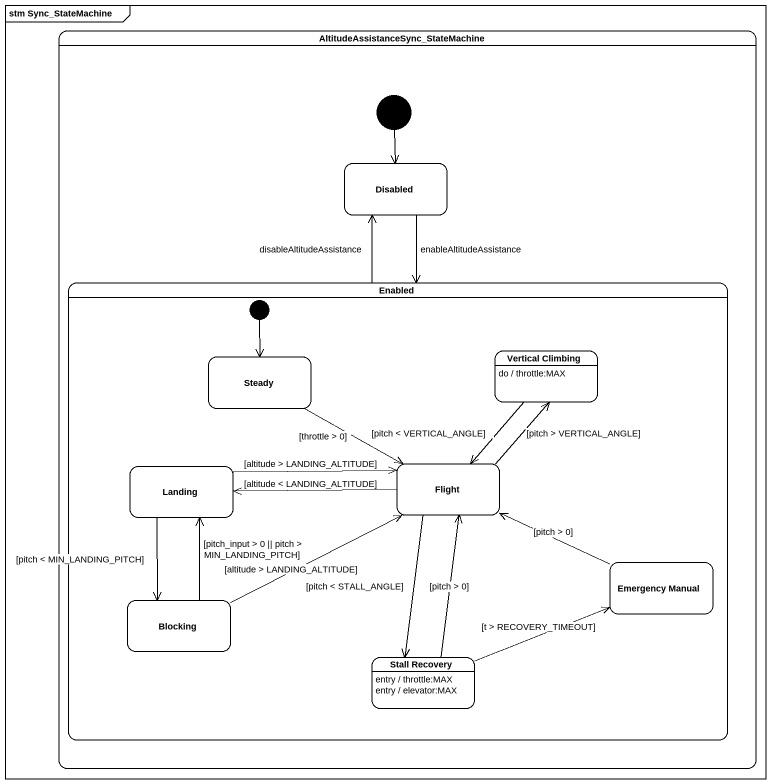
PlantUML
@startuml
mainframe stm Sync_StateMachine
hide empty description
state "AltitudeAssistanceSync_StateMachine" as AltitudeAssistanceSync {
  state Disabled
  state Enabled {
    state Steady
    state "Vertical Climbing" as Vertical_Climbing
    Vertical_Climbing : do / throttle:MAX
    state Landing
    state Flight
    state "Emergency Manual" as Emergency_Manual
    state Blocking
    state "Stall Recovery" as Stall_Recovery
    Stall_Recovery : entry / throttle:MAX
    Stall_Recovery : entry / elevator:MAX
    [*] --> Steady
  }
  [*] --> Disabled
}
Disabled --> Enabled : enableAltitudeAssistance
Enabled -up-> Disabled : disableAltitudeAssistance
Steady -right-> Flight : [throttle > 0]
Vertical_Climbing --> Flight : [pitch < VERTICAL_ANGLE]
Landing -right-> Flight : [altitude > LANDING_ALTITUDE]
Landing --> Blocking : [pitch < MIN_LANDING_PITCH]
Flight -up-> Vertical_Climbing : [pitch > VERTICAL_ANGLE]
Flight -left-> Landing : [altitude < LANDING_ALTITUDE]
Flight --> Stall_Recovery : [pitch < STALL_ANGLE]
Emergency_Manual -left-> Flight : [pitch > 0]
Blocking -up-> Landing : [pitch_input > 0 || pitch > MIN_LANDING_PITCH]
Blocking -right-> Flight : [altitude > LANDING_ALTITUDE]
Stall_Recovery -up-> Flight : [pitch > 0]
Stall_Recovery -right-> Emergency_Manual : [t > RECOVERY_TIMEOUT]
@enduml
